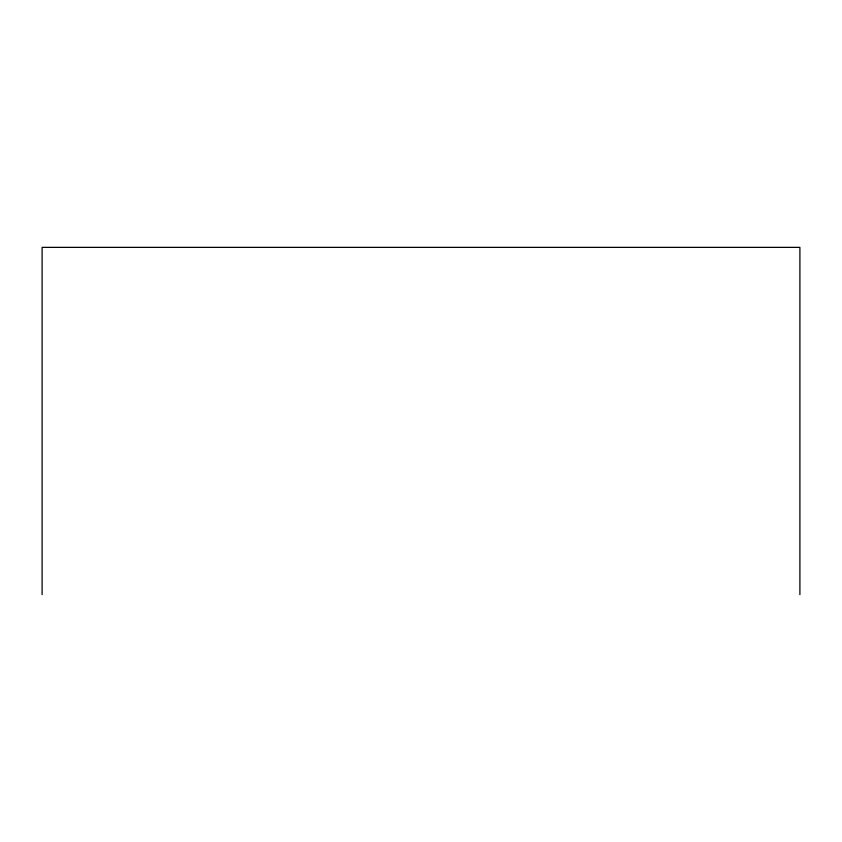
<?xml version="1.0" encoding="UTF-8"?>
<svg xmlns="http://www.w3.org/2000/svg" width="842" height="842" viewBox="0 0 842 842"><rect width="100%" height="100%" fill="white"/><g stroke="black" fill="none" stroke-linecap="round" stroke-linejoin="round"><path stroke-width="1.26" d="M799.9 594.631L799.9 247.369L42.1 247.369L42.1 594.631"/></g></svg>
